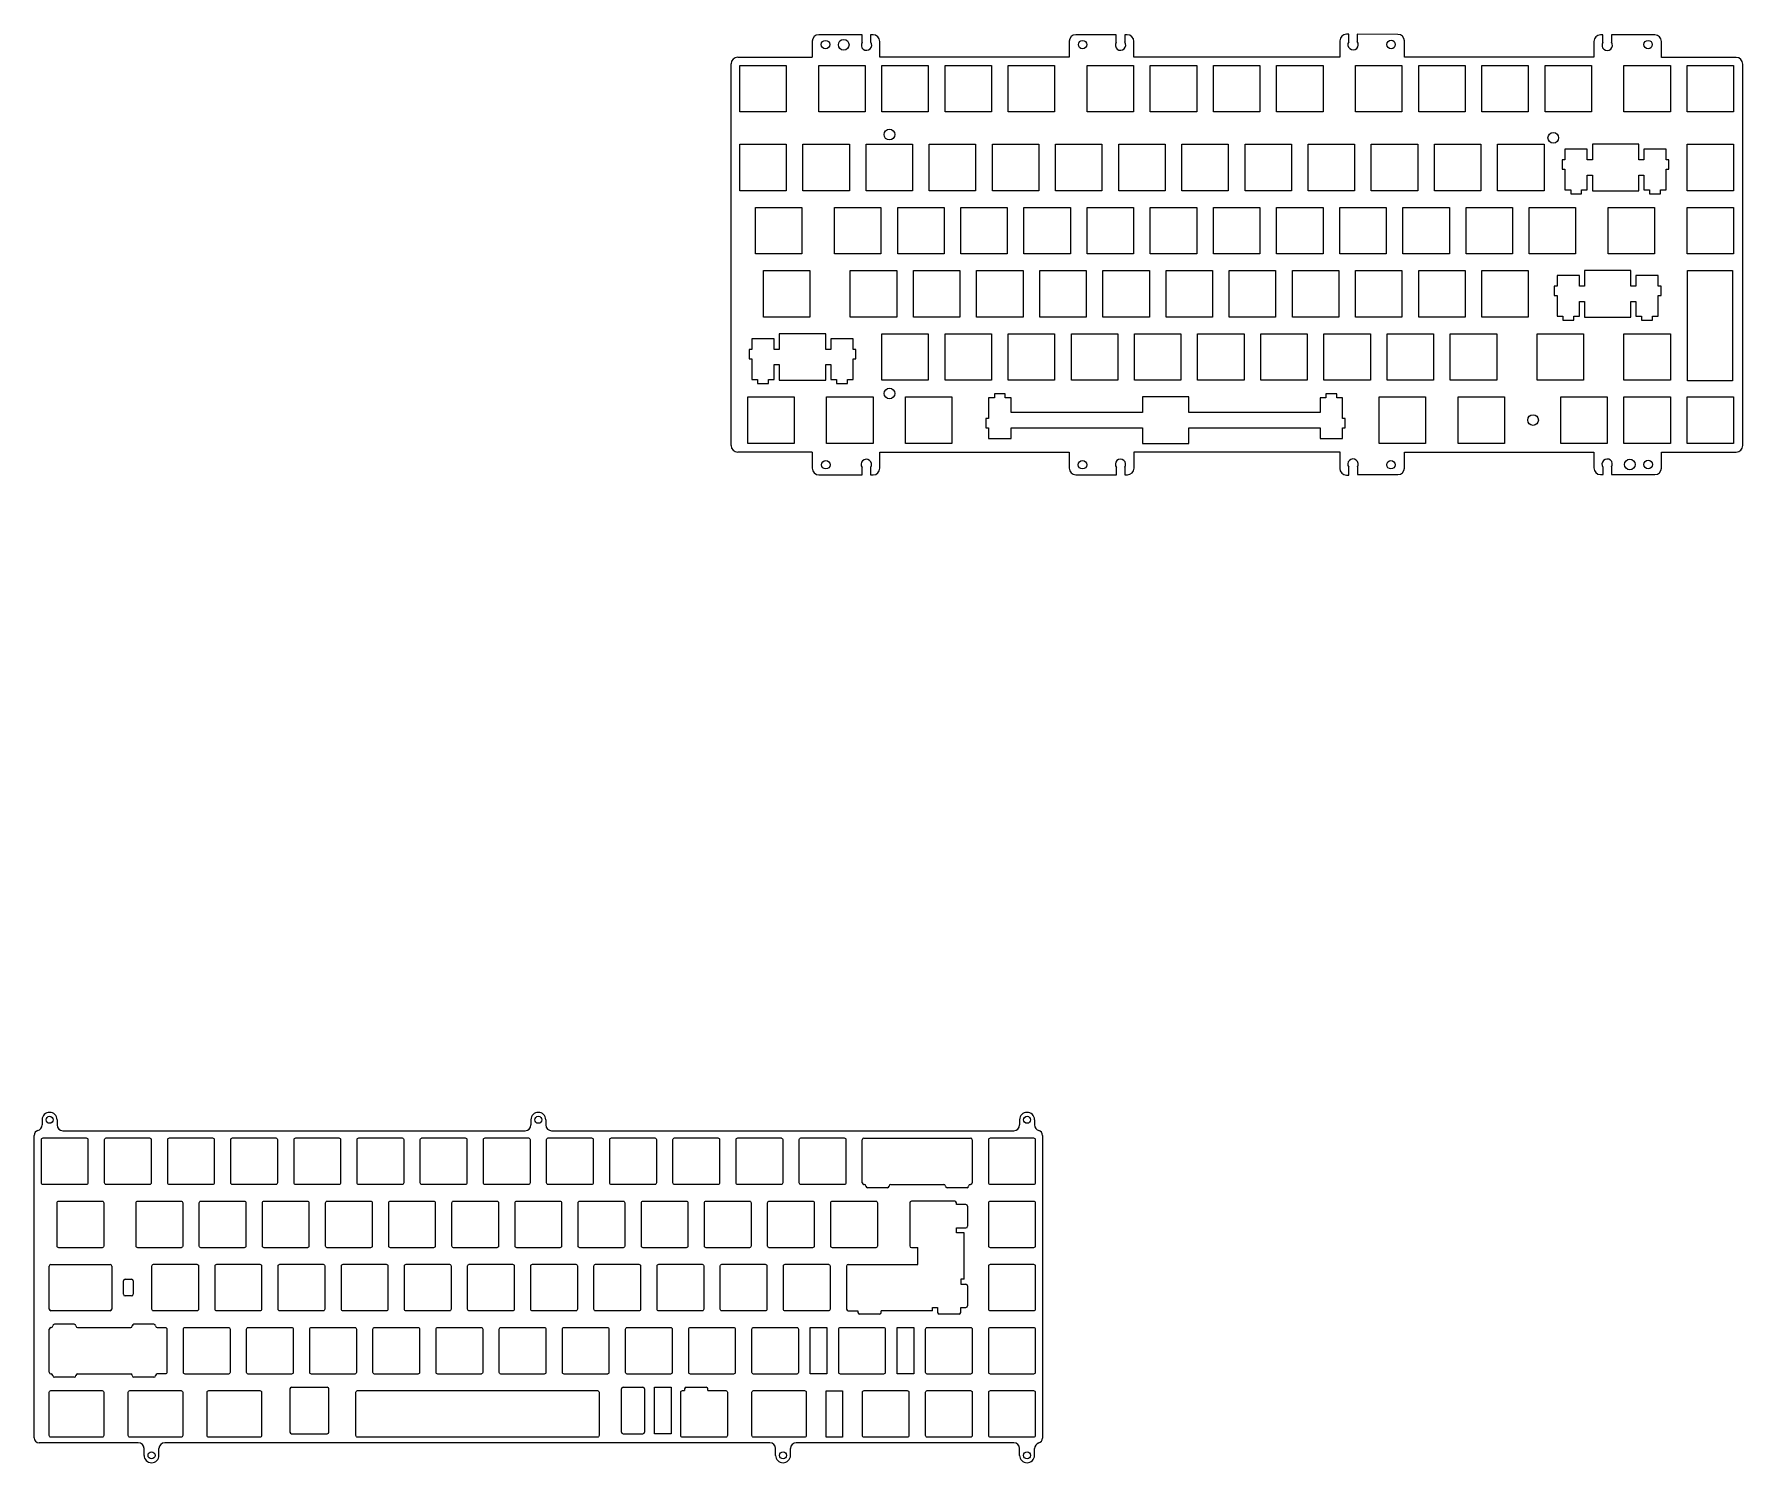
# Model space of a CAD drawing. Header units: millimetres. Extents: x 6 to 521, y 1 to 432.
import ezdxf

# ---------------------------------------------------------------- set-up
doc = ezdxf.new("R2010")
doc.units = ezdxf.units.MM

msp = doc.modelspace()

# ---------------------------------------------------------------- linework, layer by layer
for p, q in [((240.38, 429.9), (240.38, 425.09)), ((255.41, 431.9), (242.38, 431.9)), ((255.41, 429.58), (255.41, 431.9)), ((257.99, 431.88), (257.99, 429.69)), ((258.72, 431.88), (257.99, 431.88)), ((260.72, 425.11), (260.72, 429.88)), ((317.9, 429.9), (317.9, 425.11)), ((332.04, 431.9), (319.9, 431.9)), ((332.04, 429.58), (332.04, 431.9)), ((334.62, 431.88), (334.62, 429.69)), ((335.38, 431.88), (334.62, 431.88)), ((337.38, 425.09), (337.38, 429.88)), ((399.53, 430.05), (399.53, 425.09)), ((402.19, 432.05), (401.53, 432.05)), ((402.19, 429.74), (402.19, 432.05)), ((404.77, 432.03), (404.77, 429.84)), ((416.98, 432), (404.77, 432.03)), ((418.98, 425.08), (418.98, 430)), ((476.15, 429.86), (476.15, 425.08)), ((478.82, 431.86), (478.15, 431.86)), ((478.82, 429.54), (478.82, 431.86)), ((494.51, 431.84), (481.41, 431.84)), ((481.41, 431.84), (481.41, 429.65)), ((496.51, 425.04), (496.51, 429.84)), ((215.88, 308.01), (215.88, 423.09)), ((217.88, 425.09), (240.37, 425.09)), ((317.9, 425.11), (260.72, 425.11)), ((399.53, 425.09), (337.38, 425.09)), ((476.15, 425.08), (418.98, 425.08)), ((519.07, 425.04), (496.51, 425.04)), ((521.07, 308), (521.07, 423.04)), ((240.39, 306.01), (217.88, 306.01)), ((240.39, 306.01), (240.39, 301.14)), ((260.74, 301.13), (260.74, 306.01)), ((260.74, 306.01), (317.87, 306.01)), ((317.87, 306.01), (317.87, 301.18)), ((337.43, 301.16), (337.43, 306.04)), ((337.43, 306.04), (399.49, 306.04)), ((399.49, 306.04), (399.49, 301.09)), ((419, 301.21), (419, 305.98)), ((419, 305.98), (476.15, 305.98)), ((476.15, 305.98), (476.15, 301.23)), ((496.51, 301.21), (496.51, 306)), ((496.51, 306), (519.07, 306)), ((242.39, 299.14), (255.41, 299.14)), ((255.41, 299.14), (255.41, 301.34)), ((257.99, 301.44), (257.99, 299.13)), ((257.99, 299.13), (258.74, 299.13)), ((319.87, 299.18), (332.1, 299.18)), ((332.1, 299.18), (332.1, 301.37)), ((334.68, 301.48), (334.68, 299.16)), ((334.68, 299.16), (335.43, 299.16)), ((401.49, 299.09), (402.21, 299.09)), ((402.21, 299.09), (402.21, 301.42)), ((404.8, 301.53), (404.8, 299.21)), ((404.8, 299.21), (417, 299.21)), ((478.15, 299.23), (478.9, 299.23)), ((478.9, 299.23), (478.9, 301.42)), ((481.48, 301.52), (481.48, 299.21)), ((481.48, 299.21), (494.51, 299.21)), ((8.07, 104.63), (8.07, 103.08)), ((12.57, 104.63), (12.57, 103.08)), ((155.5, 104.63), (155.5, 103.08)), ((160, 104.63), (160, 103.08)), ((302.92, 104.63), (302.92, 103.08)), ((307.42, 104.63), (307.42, 103.08)), ((5.67, 8.73), (5.67, 99.94)), ((14.32, 101.33), (153.75, 101.33)), ((161.75, 101.33), (301.17, 101.33)), ((255.47, 85.63), (255.47, 98.63)), ((255.97, 99.13), (288.12, 99.13)), ((288.62, 98.63), (288.62, 85.63)), ((309.82, 99.94), (309.82, 64.58)), ((255.97, 85.13), (256.05, 85.13)), ((256.55, 84.63), (256.55, 84.63)), ((263.05, 84.13), (257.05, 84.13)), ((263.55, 84.63), (263.55, 84.63)), ((264.05, 85.13), (280.05, 85.13)), ((280.55, 84.63), (280.55, 84.63)), ((287.05, 84.13), (281.05, 84.13)), ((287.55, 84.63), (287.55, 84.63)), ((288.05, 85.13), (288.12, 85.13)), ((269.76, 79.58), (269.76, 66.58)), ((283.36, 80.08), (270.26, 80.08)), ((309.82, 64.58), (309.82, 24.43)), ((10.2, 47.53), (10.2, 60.53)), ((10.7, 61.03), (28.57, 61.03)), ((29.07, 60.53), (29.07, 47.53)), ((250.71, 60.53), (250.71, 47.53)), ((32.57, 52.03), (32.57, 56.03)), ((33.07, 56.53), (35.07, 56.53)), ((35.57, 56.03), (35.57, 52.03)), ((28.57, 47.03), (10.7, 47.03)), ((35.07, 51.53), (33.07, 51.53)), ((10.2, 28.48), (10.2, 41.48)), ((18.78, 41.98), (34.78, 41.98)), ((42.78, 41.98), (45.23, 41.98)), ((10.7, 27.98), (10.78, 27.98)), ((11.28, 27.48), (11.28, 27.48)), ((17.78, 26.98), (11.78, 26.98)), ((18.28, 27.48), (18.28, 27.48)), ((18.78, 27.98), (34.78, 27.98)), ((35.28, 27.48), (35.28, 27.48)), ((41.78, 26.98), (35.78, 26.98)), ((42.28, 27.48), (42.28, 27.48)), ((82.81, 23.45), (82.81, 10.45)), ((83.31, 23.95), (94.07, 23.96)), ((94.57, 10.46), (94.57, 23.46)), ((182.81, 10.45), (182.81, 23.45)), ((183.31, 23.95), (189.31, 23.95)), ((189.81, 23.45), (189.81, 10.45)), ((201.87, 23.45), (201.87, 22.95)), ((202.37, 23.95), (208.37, 23.95)), ((208.87, 22.95), (208.87, 23.45)), ((309.82, 24.43), (309.82, 8.61)), ((37.07, 7.23), (7.17, 7.23)), ((38.82, 3.43), (38.82, 5.48)), ((43.32, 3.43), (43.32, 5.48)), ((227.56, 7.23), (45.07, 7.23)), ((83.31, 9.95), (94.07, 9.96)), ((183.31, 9.95), (189.31, 9.95)), ((229.31, 3.43), (229.31, 5.48)), ((233.81, 3.43), (233.81, 5.48)), ((301.17, 7.23), (235.56, 7.23)), ((302.92, 3.43), (302.92, 5.48)), ((307.42, 3.43), (307.42, 5.48))]:
    msp.add_line(p, q)
at = {"color": 0}
for p, q in [((218.51, 422.64), (232.51, 422.64)), ((218.51, 408.64), (218.51, 422.64)), ((232.51, 422.64), (232.51, 408.64)), ((242.32, 422.64), (256.32, 422.64)), ((242.32, 408.64), (242.32, 422.64)), ((256.32, 422.64), (256.32, 408.64)), ((261.37, 422.64), (275.37, 422.64)), ((261.37, 408.64), (261.37, 422.64)), ((275.37, 422.64), (275.37, 408.64)), ((280.42, 422.64), (294.42, 422.64)), ((280.42, 408.64), (280.42, 422.64)), ((294.42, 422.64), (294.42, 408.64)), ((299.47, 422.64), (313.47, 422.64)), ((299.47, 408.64), (299.47, 422.64)), ((313.47, 422.64), (313.47, 408.64)), ((323.29, 422.64), (337.29, 422.64)), ((323.29, 408.64), (323.29, 422.64)), ((337.29, 422.64), (337.29, 408.64)), ((342.34, 422.64), (356.34, 422.64)), ((342.34, 408.64), (342.34, 422.64)), ((356.34, 422.64), (356.34, 408.64)), ((361.39, 422.64), (375.39, 422.64)), ((361.39, 408.64), (361.39, 422.64)), ((375.39, 422.64), (375.39, 408.64)), ((380.44, 422.64), (394.44, 422.64)), ((380.44, 408.64), (380.44, 422.64)), ((394.44, 422.64), (394.44, 408.64)), ((404.25, 422.64), (418.25, 422.64)), ((404.25, 408.64), (404.25, 422.64)), ((418.25, 422.64), (418.25, 408.64)), ((423.3, 422.64), (437.3, 422.64)), ((423.3, 408.64), (423.3, 422.64)), ((437.3, 422.64), (437.3, 408.64)), ((442.35, 422.64), (456.35, 422.64)), ((442.35, 408.64), (442.35, 422.64)), ((456.35, 422.64), (456.35, 408.64)), ((461.4, 422.64), (475.4, 422.64)), ((461.4, 408.64), (461.4, 422.64)), ((475.4, 422.64), (475.4, 408.64)), ((485.21, 422.64), (499.21, 422.64)), ((485.21, 408.64), (485.21, 422.64)), ((499.21, 422.64), (499.21, 408.64)), ((504.26, 422.64), (518.26, 422.64)), ((504.26, 408.64), (504.26, 422.64)), ((518.26, 422.64), (518.26, 408.64)), ((232.51, 408.64), (218.51, 408.64)), ((256.32, 408.64), (242.32, 408.64)), ((275.37, 408.64), (261.37, 408.64)), ((294.42, 408.64), (280.42, 408.64)), ((313.47, 408.64), (299.47, 408.64)), ((337.29, 408.64), (323.29, 408.64)), ((356.34, 408.64), (342.34, 408.64)), ((375.39, 408.64), (361.39, 408.64)), ((394.44, 408.64), (380.44, 408.64)), ((418.25, 408.64), (404.25, 408.64)), ((437.3, 408.64), (423.3, 408.64)), ((456.35, 408.64), (442.35, 408.64)), ((475.4, 408.64), (461.4, 408.64)), ((499.21, 408.64), (485.21, 408.64)), ((518.26, 408.64), (504.26, 408.64)), ((237.56, 398.83), (251.56, 398.83)), ((237.56, 384.83), (237.56, 398.83)), ((251.56, 398.83), (251.56, 384.83)), ((256.61, 398.83), (270.61, 398.83)), ((256.61, 384.83), (256.61, 398.83)), ((270.61, 398.83), (270.61, 384.83)), ((275.66, 398.83), (289.66, 398.83)), ((275.66, 384.83), (275.66, 398.83)), ((289.66, 398.83), (289.66, 384.83)), ((294.71, 398.83), (308.71, 398.83)), ((294.71, 384.83), (294.71, 398.83)), ((308.71, 398.83), (308.71, 384.83)), ((313.76, 398.83), (327.76, 398.83)), ((313.76, 384.83), (313.76, 398.83)), ((327.76, 398.83), (327.76, 384.83)), ((332.81, 398.83), (346.81, 398.83)), ((332.81, 384.83), (332.81, 398.83)), ((346.81, 398.83), (346.81, 384.83)), ((351.86, 398.83), (365.86, 398.83)), ((351.86, 384.83), (351.86, 398.83)), ((365.86, 398.83), (365.86, 384.83)), ((370.91, 398.83), (384.91, 398.83)), ((370.91, 384.83), (370.91, 398.83)), ((384.91, 398.83), (384.91, 384.83)), ((389.96, 398.83), (403.96, 398.83)), ((389.96, 384.83), (389.96, 398.83)), ((403.96, 398.83), (403.96, 384.83)), ((409.01, 398.83), (423.01, 398.83)), ((409.01, 384.83), (409.01, 398.83)), ((423.01, 398.83), (423.01, 384.83)), ((428.06, 398.83), (442.06, 398.83)), ((428.06, 384.83), (428.06, 398.83)), ((442.06, 398.83), (442.06, 384.83)), ((447.11, 398.83), (461.11, 398.83)), ((447.11, 384.83), (447.11, 398.83)), ((461.11, 398.83), (461.11, 384.83)), ((474.16, 397.36), (467.41, 397.36)), ((467.41, 397.36), (467.41, 394.13)), ((474.16, 394.13), (474.16, 397.36)), ((475.69, 398.83), (475.69, 394.13)), ((489.69, 398.83), (475.69, 398.83)), ((489.69, 394.13), (489.69, 398.83)), ((497.96, 397.36), (491.21, 397.36)), ((491.21, 397.36), (491.21, 394.13)), ((497.96, 394.13), (497.96, 397.36)), ((504.26, 398.83), (518.26, 398.83)), ((504.26, 384.83), (504.26, 398.83)), ((518.26, 398.83), (518.26, 384.83)), ((467.41, 394.13), (466.59, 394.13)), ((466.59, 394.13), (466.59, 391.33)), ((475.69, 394.13), (474.16, 394.13)), ((491.21, 394.13), (489.69, 394.13)), ((498.79, 394.13), (497.96, 394.13)), ((498.79, 391.33), (498.79, 394.13)), ((466.59, 391.33), (467.41, 391.33)), ((467.41, 391.33), (467.41, 385.06)), ((474.16, 385.06), (474.16, 389.53)), ((474.16, 389.53), (475.69, 389.53)), ((475.69, 389.53), (475.69, 384.83)), ((489.69, 384.83), (489.69, 389.53)), ((489.69, 389.53), (491.21, 389.53)), ((491.21, 389.53), (491.21, 385.06)), ((497.96, 385.06), (497.96, 391.33)), ((497.96, 391.33), (498.79, 391.33)), ((251.56, 384.83), (237.56, 384.83)), ((270.61, 384.83), (256.61, 384.83)), ((289.66, 384.83), (275.66, 384.83)), ((308.71, 384.83), (294.71, 384.83)), ((327.76, 384.83), (313.76, 384.83)), ((346.81, 384.83), (332.81, 384.83)), ((365.86, 384.83), (351.86, 384.83)), ((384.91, 384.83), (370.91, 384.83)), ((403.96, 384.83), (389.96, 384.83)), ((423.01, 384.83), (409.01, 384.83)), ((442.06, 384.83), (428.06, 384.83)), ((461.11, 384.83), (447.11, 384.83)), ((467.41, 385.06), (469.14, 385.06)), ((469.14, 385.06), (469.14, 383.86)), ((469.14, 383.86), (472.44, 383.86)), ((472.44, 383.86), (472.44, 385.06)), ((472.44, 385.06), (474.16, 385.06)), ((475.69, 384.83), (489.69, 384.83)), ((491.21, 385.06), (492.94, 385.06)), ((492.94, 385.06), (492.94, 383.86)), ((492.94, 383.86), (496.24, 383.86)), ((496.24, 383.86), (496.24, 385.06)), ((496.24, 385.06), (497.96, 385.06)), ((518.26, 384.83), (504.26, 384.83)), ((223.27, 379.78), (237.27, 379.78)), ((223.27, 365.78), (223.27, 379.78)), ((237.27, 379.78), (237.27, 365.78)), ((247.09, 379.78), (261.09, 379.78)), ((247.09, 365.78), (247.09, 379.78)), ((261.09, 379.78), (261.09, 365.78)), ((266.14, 379.78), (280.14, 379.78)), ((266.14, 365.78), (266.14, 379.78)), ((280.14, 379.78), (280.14, 365.78)), ((285.19, 379.78), (299.19, 379.78)), ((285.19, 365.78), (285.19, 379.78)), ((299.19, 379.78), (299.19, 365.78)), ((304.24, 379.78), (318.24, 379.78)), ((304.24, 365.78), (304.24, 379.78)), ((318.24, 379.78), (318.24, 365.78)), ((323.29, 379.78), (337.29, 379.78)), ((323.29, 365.78), (323.29, 379.78)), ((337.29, 379.78), (337.29, 365.78)), ((342.34, 379.78), (356.34, 379.78)), ((342.34, 365.78), (342.34, 379.78)), ((356.34, 379.78), (356.34, 365.78)), ((361.39, 379.78), (375.39, 379.78)), ((361.39, 365.78), (361.39, 379.78)), ((375.39, 379.78), (375.39, 365.78)), ((380.44, 379.78), (394.44, 379.78)), ((380.44, 365.78), (380.44, 379.78)), ((394.44, 379.78), (394.44, 365.78)), ((399.49, 379.78), (413.49, 379.78)), ((399.49, 365.78), (399.49, 379.78)), ((413.49, 379.78), (413.49, 365.78)), ((418.54, 379.78), (432.54, 379.78)), ((418.54, 365.78), (418.54, 379.78)), ((432.54, 379.78), (432.54, 365.78)), ((437.59, 379.78), (451.59, 379.78)), ((437.59, 365.78), (437.59, 379.78)), ((451.59, 379.78), (451.59, 365.78)), ((456.64, 379.78), (470.64, 379.78)), ((456.64, 365.78), (456.64, 379.78)), ((470.64, 379.78), (470.64, 365.78)), ((480.45, 379.78), (494.45, 379.78)), ((480.45, 365.78), (480.45, 379.78)), ((494.45, 379.78), (494.45, 365.78)), ((504.26, 379.78), (518.26, 379.78)), ((504.26, 365.78), (504.26, 379.78)), ((518.26, 379.78), (518.26, 365.78)), ((237.27, 365.78), (223.27, 365.78)), ((261.09, 365.78), (247.09, 365.78)), ((280.14, 365.78), (266.14, 365.78)), ((299.19, 365.78), (285.19, 365.78)), ((318.24, 365.78), (304.24, 365.78)), ((337.29, 365.78), (323.29, 365.78)), ((356.34, 365.78), (342.34, 365.78)), ((375.39, 365.78), (361.39, 365.78)), ((394.44, 365.78), (380.44, 365.78)), ((413.49, 365.78), (399.49, 365.78)), ((432.54, 365.78), (418.54, 365.78)), ((451.59, 365.78), (437.59, 365.78)), ((470.64, 365.78), (456.64, 365.78)), ((494.45, 365.78), (480.45, 365.78)), ((518.26, 365.78), (504.26, 365.78)), ((225.65, 360.73), (239.65, 360.73)), ((225.65, 346.73), (225.65, 360.73)), ((239.65, 360.73), (239.65, 346.73)), ((251.85, 360.73), (265.85, 360.73)), ((251.85, 346.73), (251.85, 360.73)), ((265.85, 360.73), (265.85, 346.73)), ((270.9, 360.73), (284.9, 360.73)), ((270.9, 346.73), (270.9, 360.73)), ((284.9, 360.73), (284.9, 346.73)), ((289.95, 360.73), (303.95, 360.73)), ((289.95, 346.73), (289.95, 360.73)), ((303.95, 360.73), (303.95, 346.73)), ((309, 360.73), (323, 360.73)), ((309, 346.73), (309, 360.73)), ((323, 360.73), (323, 346.73)), ((328.05, 360.73), (342.05, 360.73)), ((328.05, 346.73), (328.05, 360.73)), ((342.05, 360.73), (342.05, 346.73)), ((347.1, 360.73), (361.1, 360.73)), ((347.1, 346.73), (347.1, 360.73)), ((361.1, 360.73), (361.1, 346.73)), ((366.15, 360.73), (380.15, 360.73)), ((366.15, 346.73), (366.15, 360.73)), ((380.15, 360.73), (380.15, 346.73)), ((385.2, 360.73), (399.2, 360.73)), ((385.2, 346.73), (385.2, 360.73)), ((399.2, 360.73), (399.2, 346.73)), ((404.25, 360.73), (418.25, 360.73)), ((404.25, 346.73), (404.25, 360.73)), ((418.25, 360.73), (418.25, 346.73)), ((423.3, 360.73), (437.3, 360.73)), ((423.3, 346.73), (423.3, 360.73)), ((437.3, 360.73), (437.3, 346.73)), ((442.35, 360.73), (456.35, 360.73)), ((442.35, 346.73), (442.35, 360.73)), ((456.35, 360.73), (456.35, 346.73)), ((465.03, 356.03), (464.21, 356.03)), ((464.21, 356.03), (464.21, 353.23)), ((471.78, 359.26), (465.03, 359.26)), ((465.03, 359.26), (465.03, 356.03)), ((471.78, 356.03), (471.78, 359.26)), ((473.3, 356.03), (471.78, 356.03)), ((473.3, 360.73), (473.3, 356.03)), ((487.31, 360.73), (473.3, 360.73)), ((487.31, 356.03), (487.31, 360.73)), ((488.83, 356.03), (487.31, 356.03)), ((495.58, 359.26), (488.83, 359.26)), ((488.83, 359.26), (488.83, 356.03)), ((495.58, 356.03), (495.58, 359.26)), ((496.4, 356.03), (495.58, 356.03)), ((496.4, 353.23), (496.4, 356.03)), ((464.21, 353.23), (465.03, 353.23)), ((465.03, 353.23), (465.03, 346.96)), ((471.78, 346.96), (471.78, 351.43)), ((471.78, 351.43), (473.3, 351.43)), ((473.3, 351.43), (473.3, 346.73)), ((487.31, 346.73), (487.31, 351.43)), ((487.31, 351.43), (488.83, 351.43)), ((488.83, 351.43), (488.83, 346.96)), ((495.58, 346.96), (495.58, 353.23)), ((495.58, 353.23), (496.4, 353.23)), ((239.65, 346.73), (225.65, 346.73)), ((265.85, 346.73), (251.85, 346.73)), ((284.9, 346.73), (270.9, 346.73)), ((303.95, 346.73), (289.95, 346.73)), ((323, 346.73), (309, 346.73)), ((342.05, 346.73), (328.05, 346.73)), ((361.1, 346.73), (347.1, 346.73)), ((380.15, 346.73), (366.15, 346.73)), ((399.2, 346.73), (385.2, 346.73)), ((418.25, 346.73), (404.25, 346.73)), ((437.3, 346.73), (423.3, 346.73)), ((456.35, 346.73), (442.35, 346.73)), ((465.03, 346.96), (466.75, 346.96)), ((466.75, 346.96), (466.75, 345.76)), ((466.75, 345.76), (470.05, 345.76)), ((470.05, 345.76), (470.05, 346.96)), ((470.05, 346.96), (471.78, 346.96)), ((473.3, 346.73), (487.31, 346.73)), ((488.83, 346.96), (490.55, 346.96)), ((490.55, 346.96), (490.55, 345.76)), ((490.55, 345.76), (493.86, 345.76)), ((493.86, 345.76), (493.86, 346.96)), ((493.86, 346.96), (495.58, 346.96)), ((228.89, 340.21), (222.14, 340.21)), ((222.14, 340.21), (222.14, 336.98)), ((228.89, 336.98), (228.89, 340.21)), ((230.42, 341.68), (230.42, 336.98)), ((244.42, 341.68), (230.42, 341.68)), ((244.42, 336.98), (244.42, 341.68)), ((252.69, 340.21), (245.94, 340.21)), ((245.94, 340.21), (245.94, 336.98)), ((252.69, 336.98), (252.69, 340.21)), ((261.37, 341.68), (275.37, 341.68)), ((261.37, 327.68), (261.37, 341.68)), ((275.37, 341.68), (275.37, 327.68)), ((280.42, 341.68), (294.42, 341.68)), ((280.42, 327.68), (280.42, 341.68)), ((294.42, 341.68), (294.42, 327.68)), ((299.47, 341.68), (313.47, 341.68)), ((299.47, 327.68), (299.47, 341.68)), ((313.47, 341.68), (313.47, 327.68)), ((318.52, 341.68), (332.52, 341.68)), ((318.52, 327.68), (318.52, 341.68)), ((332.52, 341.68), (332.52, 327.68)), ((337.57, 341.68), (351.57, 341.68)), ((337.57, 327.68), (337.57, 341.68)), ((351.57, 341.68), (351.57, 327.68)), ((356.62, 341.68), (370.62, 341.68)), ((356.62, 327.68), (356.62, 341.68)), ((370.62, 341.68), (370.62, 327.68)), ((375.67, 341.68), (389.67, 341.68)), ((375.67, 327.68), (375.67, 341.68)), ((389.67, 341.68), (389.67, 327.68)), ((394.72, 341.68), (408.72, 341.68)), ((394.72, 327.68), (394.72, 341.68)), ((408.72, 341.68), (408.72, 327.68)), ((413.77, 341.68), (427.77, 341.68)), ((413.77, 327.68), (413.77, 341.68)), ((427.77, 341.68), (427.77, 327.68)), ((432.82, 341.68), (446.82, 341.68)), ((432.82, 327.68), (432.82, 341.68)), ((446.82, 341.68), (446.82, 327.68)), ((459.02, 341.68), (473.02, 341.68)), ((459.02, 327.68), (459.02, 341.68)), ((473.02, 341.68), (473.02, 327.68)), ((485.21, 341.68), (499.21, 341.68)), ((485.21, 327.68), (485.21, 341.68)), ((499.21, 341.68), (499.21, 327.68)), ((222.14, 336.98), (221.32, 336.98)), ((221.32, 336.98), (221.32, 334.18)), ((230.42, 336.98), (228.89, 336.98)), ((245.94, 336.98), (244.42, 336.98)), ((253.52, 336.98), (252.69, 336.98)), ((253.52, 334.18), (253.52, 336.98)), ((221.32, 334.18), (222.14, 334.18)), ((222.14, 334.18), (222.14, 327.91)), ((228.89, 327.91), (228.89, 332.38)), ((228.89, 332.38), (230.42, 332.38)), ((230.42, 332.38), (230.42, 327.68)), ((244.42, 327.68), (244.42, 332.38)), ((244.42, 332.38), (245.94, 332.38)), ((245.94, 332.38), (245.94, 327.91)), ((252.69, 327.91), (252.69, 334.18)), ((252.69, 334.18), (253.52, 334.18)), ((222.14, 327.91), (223.87, 327.91)), ((223.87, 327.91), (223.87, 326.71)), ((223.87, 326.71), (227.17, 326.71)), ((227.17, 326.71), (227.17, 327.91)), ((227.17, 327.91), (228.89, 327.91)), ((230.42, 327.68), (244.42, 327.68)), ((245.94, 327.91), (247.67, 327.91)), ((247.67, 327.91), (247.67, 326.71)), ((247.67, 326.71), (250.97, 326.71)), ((250.97, 326.71), (250.97, 327.91)), ((250.97, 327.91), (252.69, 327.91)), ((275.37, 327.68), (261.37, 327.68)), ((294.42, 327.68), (280.42, 327.68)), ((313.47, 327.68), (299.47, 327.68)), ((332.52, 327.68), (318.52, 327.68)), ((351.57, 327.68), (337.57, 327.68)), ((370.62, 327.68), (356.62, 327.68)), ((389.67, 327.68), (375.67, 327.68)), ((408.72, 327.68), (394.72, 327.68)), ((427.77, 327.68), (413.77, 327.68)), ((446.82, 327.68), (432.82, 327.68)), ((473.02, 327.68), (459.02, 327.68)), ((499.21, 327.68), (485.21, 327.68)), ((220.89, 322.63), (234.89, 322.63)), ((220.89, 308.63), (220.89, 322.63)), ((234.89, 322.63), (234.89, 308.63)), ((244.7, 322.63), (258.7, 322.63)), ((244.7, 308.63), (244.7, 322.63)), ((258.7, 322.63), (258.7, 308.63)), ((268.52, 322.63), (282.52, 322.63)), ((268.52, 308.63), (268.52, 322.63)), ((282.52, 322.63), (282.52, 308.63)), ((295.3, 322.4), (293.58, 322.4)), ((293.58, 322.4), (293.58, 316.13)), ((298.61, 323.6), (295.3, 323.6)), ((295.3, 323.6), (295.3, 322.4)), ((298.61, 322.4), (298.61, 323.6)), ((300.33, 322.4), (298.61, 322.4)), ((300.33, 317.93), (300.33, 322.4)), ((353.96, 322.63), (339.95, 322.63)), ((339.95, 322.63), (339.95, 317.93)), ((353.96, 317.93), (353.96, 322.63)), ((395.3, 322.4), (393.58, 322.4)), ((393.58, 322.4), (393.58, 317.93)), ((398.61, 323.6), (395.3, 323.6)), ((395.3, 323.6), (395.3, 322.4)), ((398.61, 322.4), (398.61, 323.6)), ((400.33, 322.4), (398.61, 322.4)), ((400.33, 316.13), (400.33, 322.4)), ((411.39, 322.63), (425.39, 322.63)), ((411.39, 308.63), (411.39, 322.63)), ((425.39, 322.63), (425.39, 308.63)), ((435.2, 322.63), (449.21, 322.63)), ((435.2, 308.63), (435.2, 322.63)), ((449.21, 322.63), (449.21, 308.63)), ((466.16, 322.63), (480.16, 322.63)), ((466.16, 308.63), (466.16, 322.63)), ((480.16, 322.63), (480.16, 308.63)), ((485.21, 322.63), (499.21, 322.63)), ((485.21, 308.63), (485.21, 322.63)), ((499.21, 322.63), (499.21, 308.63)), ((504.26, 322.63), (518.26, 322.63)), ((504.26, 308.63), (504.26, 322.63)), ((518.26, 322.63), (518.26, 308.63)), ((293.58, 316.13), (292.76, 316.13)), ((292.76, 316.13), (292.76, 313.33)), ((339.95, 317.93), (300.33, 317.93)), ((393.58, 317.93), (353.96, 317.93)), ((401.15, 316.13), (400.33, 316.13)), ((401.15, 313.33), (401.15, 316.13)), ((292.76, 313.33), (293.58, 313.33)), ((293.58, 313.33), (293.58, 310.1)), ((293.58, 310.1), (300.33, 310.1)), ((300.33, 310.1), (300.33, 313.33)), ((300.33, 313.33), (339.95, 313.33)), ((339.95, 313.33), (339.95, 308.63)), ((353.96, 308.63), (353.96, 313.33)), ((353.96, 313.33), (393.58, 313.33)), ((393.58, 313.33), (393.58, 310.1)), ((393.58, 310.1), (400.33, 310.1)), ((400.33, 310.1), (400.33, 313.33)), ((400.33, 313.33), (401.15, 313.33)), ((234.89, 308.63), (220.89, 308.63)), ((258.7, 308.63), (244.7, 308.63)), ((282.52, 308.63), (268.52, 308.63)), ((339.95, 308.63), (353.96, 308.63)), ((425.39, 308.63), (411.39, 308.63)), ((449.21, 308.63), (435.2, 308.63)), ((480.16, 308.63), (466.16, 308.63)), ((499.21, 308.63), (485.21, 308.63)), ((518.26, 308.63), (504.26, 308.63))]:
    msp.add_line(p, q, dxfattribs=at)
at = {"linetype": 'Continuous'}
for p, q in [((283.86, 79.05), (283.86, 79.58)), ((286.71, 79.05), (283.86, 79.05)), ((287.21, 78.55), (287.21, 72.55)), ((283.86, 70.55), (283.86, 72.05)), ((283.86, 72.05), (286.71, 72.05)), ((286.21, 70.55), (283.86, 70.55)), ((286.21, 56.55), (286.21, 70.55)), ((270.26, 66.08), (272.21, 66.08)), ((272.21, 61.03), (272.21, 66.08)), ((251.21, 61.03), (272.21, 61.03)), ((286.21, 56.55), (285.17, 56.55)), ((285.17, 56.55), (285.17, 55.05)), ((285.17, 55.05), (286.71, 55.05)), ((286.21, 56.55), (286.21, 56.55)), ((287.21, 54.55), (287.21, 48.55)), ((251.21, 47.03), (254.17, 47.03)), ((254.17, 47.03), (254.17, 46.53)), ((261.17, 46.53), (261.17, 47.03)), ((276.67, 47.03), (261.17, 47.03)), ((276.67, 47.03), (276.67, 48.05)), ((276.67, 48.05), (278.17, 48.05)), ((278.17, 48.05), (278.17, 46.53)), ((285.17, 48.05), (286.71, 48.05)), ((285.17, 46.53), (285.17, 48.05)), ((260.67, 46.03), (254.67, 46.03)), ((284.67, 46.03), (278.67, 46.03))]:
    msp.add_line(p, q, dxfattribs=at)
at = {"color": 1}
for p, q in [((10.7, 41.98), (10.78, 41.98)), ((17.78, 42.98), (11.78, 42.98)), ((41.78, 42.98), (35.78, 42.98))]:
    msp.add_line(p, q, dxfattribs=at)
for points in [[(218.51, 398.83), (232.51, 398.83), (232.51, 384.83), (218.51, 384.83)], [(504.39, 360.73), (517.93, 360.73), (517.93, 327.47), (504.39, 327.47)], [(239.78, 41.98), (244.78, 41.98), (244.78, 27.98), (239.78, 27.98)], [(265.98, 41.98), (270.98, 41.98), (270.98, 27.98), (265.98, 27.98)], [(192.77, 23.95), (197.77, 23.95), (197.77, 9.95), (192.77, 9.95)], [(244.54, 22.93), (249.54, 22.93), (249.54, 8.93), (244.54, 8.93)]]:
    msp.add_lwpolyline(points, close=True)
for points in [[(8.35, 99.15), (21.4, 99.15, -0.414214), (21.9, 98.65), (21.9, 85.6, -0.414214), (21.4, 85.1), (8.35, 85.1, -0.414214), (7.85, 85.6), (7.85, 98.65, -0.414214)], [(27.4, 99.15), (40.45, 99.15, -0.414214), (40.95, 98.65), (40.95, 85.6, -0.414214), (40.45, 85.1), (27.4, 85.1, -0.414214), (26.9, 85.6), (26.9, 98.65, -0.414214)], [(46.45, 99.15), (59.5, 99.15, -0.414214), (60, 98.65), (60, 85.6, -0.414214), (59.5, 85.1), (46.45, 85.1, -0.414214), (45.95, 85.6), (45.95, 98.65, -0.414214)], [(65.5, 99.15), (78.55, 99.15, -0.414214), (79.05, 98.65), (79.05, 85.6, -0.414214), (78.55, 85.1), (65.5, 85.1, -0.414214), (65, 85.6), (65, 98.65, -0.414214)], [(84.55, 99.15), (97.6, 99.15, -0.414214), (98.1, 98.65), (98.1, 85.6, -0.414214), (97.6, 85.1), (84.55, 85.1, -0.414214), (84.05, 85.6), (84.05, 98.65, -0.414214)], [(103.6, 99.15), (116.65, 99.15, -0.414214), (117.15, 98.65), (117.15, 85.6, -0.414214), (116.65, 85.1), (103.6, 85.1, -0.414214), (103.1, 85.6), (103.1, 98.65, -0.414214)], [(122.65, 99.15), (135.7, 99.15, -0.414214), (136.2, 98.65), (136.2, 85.6, -0.414214), (135.7, 85.1), (122.65, 85.1, -0.414214), (122.15, 85.6), (122.15, 98.65, -0.414214)], [(141.7, 99.15), (154.75, 99.15, -0.414214), (155.25, 98.65), (155.25, 85.6, -0.414214), (154.75, 85.1), (141.7, 85.1, -0.414214), (141.2, 85.6), (141.2, 98.65, -0.414214)], [(160.75, 99.15), (173.8, 99.15, -0.414214), (174.3, 98.65), (174.3, 85.6, -0.414214), (173.8, 85.1), (160.75, 85.1, -0.414214), (160.25, 85.6), (160.25, 98.65, -0.414214)], [(179.8, 99.15), (192.85, 99.15, -0.414214), (193.35, 98.65), (193.35, 85.6, -0.414214), (192.85, 85.1), (179.8, 85.1, -0.414214), (179.3, 85.6), (179.3, 98.65, -0.414214)], [(198.85, 99.15), (211.9, 99.15, -0.414214), (212.4, 98.65), (212.4, 85.6, -0.414214), (211.9, 85.1), (198.85, 85.1, -0.414214), (198.35, 85.6), (198.35, 98.65, -0.414214)], [(217.9, 99.15), (230.95, 99.15, -0.414214), (231.45, 98.65), (231.45, 85.6, -0.414214), (230.95, 85.1), (217.9, 85.1, -0.414214), (217.4, 85.6), (217.4, 98.65, -0.414214)], [(236.95, 99.15), (250, 99.15, -0.414214), (250.5, 98.65), (250.5, 85.6, -0.414214), (250, 85.1), (236.95, 85.1, -0.414214), (236.45, 85.6), (236.45, 98.65, -0.414214)], [(294.1, 99.15), (307.15, 99.15, -0.414214), (307.65, 98.65), (307.65, 85.6, -0.414214), (307.15, 85.1), (294.1, 85.1, -0.414214), (293.6, 85.6), (293.6, 98.65, -0.414214)], [(13.11, 80.1), (26.16, 80.1, -0.414214), (26.66, 79.6), (26.66, 66.55, -0.414214), (26.16, 66.05), (13.11, 66.05, -0.414214), (12.61, 66.55), (12.61, 79.6, -0.414214)], [(36.92, 80.1), (49.97, 80.1, -0.414214), (50.47, 79.6), (50.47, 66.55, -0.414214), (49.97, 66.05), (36.92, 66.05, -0.414214), (36.42, 66.55), (36.42, 79.6, -0.414214)], [(55.97, 80.1), (69.02, 80.1, -0.414214), (69.52, 79.6), (69.52, 66.55, -0.414214), (69.02, 66.05), (55.97, 66.05, -0.414214), (55.47, 66.55), (55.47, 79.6, -0.414214)], [(75.02, 80.1), (88.07, 80.1, -0.414214), (88.57, 79.6), (88.57, 66.55, -0.414214), (88.07, 66.05), (75.02, 66.05, -0.414214), (74.52, 66.55), (74.52, 79.6, -0.414214)], [(94.07, 80.1), (107.12, 80.1, -0.414214), (107.62, 79.6), (107.62, 66.55, -0.414214), (107.12, 66.05), (94.07, 66.05, -0.414214), (93.57, 66.55), (93.57, 79.6, -0.414214)], [(113.12, 80.1), (126.17, 80.1, -0.414214), (126.67, 79.6), (126.67, 66.55, -0.414214), (126.17, 66.05), (113.12, 66.05, -0.414214), (112.62, 66.55), (112.62, 79.6, -0.414214)], [(132.17, 80.1), (145.22, 80.1, -0.414214), (145.72, 79.6), (145.72, 66.55, -0.414214), (145.22, 66.05), (132.17, 66.05, -0.414214), (131.67, 66.55), (131.67, 79.6, -0.414214)], [(151.22, 80.1), (164.27, 80.1, -0.414214), (164.77, 79.6), (164.77, 66.55, -0.414214), (164.27, 66.05), (151.22, 66.05, -0.414214), (150.72, 66.55), (150.72, 79.6, -0.414214)], [(170.27, 80.1), (183.32, 80.1, -0.414214), (183.82, 79.6), (183.82, 66.55, -0.414214), (183.32, 66.05), (170.27, 66.05, -0.414214), (169.77, 66.55), (169.77, 79.6, -0.414214)], [(189.32, 80.1), (202.37, 80.1, -0.414214), (202.87, 79.6), (202.87, 66.55, -0.414214), (202.37, 66.05), (189.32, 66.05, -0.414214), (188.82, 66.55), (188.82, 79.6, -0.414214)], [(208.37, 80.1), (221.42, 80.1, -0.414214), (221.92, 79.6), (221.92, 66.55, -0.414214), (221.42, 66.05), (208.37, 66.05, -0.414214), (207.87, 66.55), (207.87, 79.6, -0.414214)], [(227.42, 80.1), (240.47, 80.1, -0.414214), (240.97, 79.6), (240.97, 66.55, -0.414214), (240.47, 66.05), (227.42, 66.05, -0.414214), (226.92, 66.55), (226.92, 79.6, -0.414214)], [(246.47, 80.1), (259.52, 80.1, -0.414214), (260.02, 79.6), (260.02, 66.55, -0.414214), (259.52, 66.05), (246.47, 66.05, -0.414214), (245.97, 66.55), (245.97, 79.6, -0.414214)], [(294.1, 80.1), (307.15, 80.1, -0.414214), (307.65, 79.6), (307.65, 66.55, -0.414214), (307.15, 66.05), (294.1, 66.05, -0.414214), (293.6, 66.55), (293.6, 79.6, -0.414214)], [(41.68, 61.05), (54.73, 61.05, -0.414214), (55.23, 60.55), (55.23, 47.5, -0.414214), (54.73, 47), (41.68, 47, -0.414214), (41.18, 47.5), (41.18, 60.55, -0.414214)], [(60.73, 61.05), (73.78, 61.05, -0.414214), (74.28, 60.55), (74.28, 47.5, -0.414214), (73.78, 47), (60.73, 47, -0.414214), (60.23, 47.5), (60.23, 60.55, -0.414214)], [(79.78, 61.05), (92.83, 61.05, -0.414214), (93.33, 60.55), (93.33, 47.5, -0.414214), (92.83, 47), (79.78, 47, -0.414214), (79.28, 47.5), (79.28, 60.55, -0.414214)], [(98.83, 61.05), (111.88, 61.05, -0.414214), (112.38, 60.55), (112.38, 47.5, -0.414214), (111.88, 47), (98.83, 47, -0.414214), (98.33, 47.5), (98.33, 60.55, -0.414214)], [(117.88, 61.05), (130.93, 61.05, -0.414214), (131.43, 60.55), (131.43, 47.5, -0.414214), (130.93, 47), (117.88, 47, -0.414214), (117.38, 47.5), (117.38, 60.55, -0.414214)], [(136.93, 61.05), (149.98, 61.05, -0.414214), (150.48, 60.55), (150.48, 47.5, -0.414214), (149.98, 47), (136.93, 47, -0.414214), (136.43, 47.5), (136.43, 60.55, -0.414214)], [(155.98, 61.05), (169.03, 61.05, -0.414214), (169.53, 60.55), (169.53, 47.5, -0.414214), (169.03, 47), (155.98, 47, -0.414214), (155.48, 47.5), (155.48, 60.55, -0.414214)], [(175.03, 61.05), (188.08, 61.05, -0.414214), (188.58, 60.55), (188.58, 47.5, -0.414214), (188.08, 47), (175.03, 47, -0.414214), (174.53, 47.5), (174.53, 60.55, -0.414214)], [(194.08, 61.05), (207.13, 61.05, -0.414214), (207.63, 60.55), (207.63, 47.5, -0.414214), (207.13, 47), (194.08, 47, -0.414214), (193.58, 47.5), (193.58, 60.55, -0.414214)], [(213.13, 61.05), (226.18, 61.05, -0.414214), (226.68, 60.55), (226.68, 47.5, -0.414214), (226.18, 47), (213.13, 47, -0.414214), (212.63, 47.5), (212.63, 60.55, -0.414214)], [(232.18, 61.05), (245.23, 61.05, -0.414214), (245.73, 60.55), (245.73, 47.5, -0.414214), (245.23, 47), (232.18, 47, -0.414214), (231.68, 47.5), (231.68, 60.55, -0.414214)], [(294.1, 61.05), (307.15, 61.05, -0.414214), (307.65, 60.55), (307.65, 47.5, -0.414214), (307.15, 47), (294.1, 47, -0.414214), (293.6, 47.5), (293.6, 60.55, -0.414214)], [(51.21, 42), (64.26, 42, -0.414214), (64.76, 41.5), (64.76, 28.45, -0.414214), (64.26, 27.95), (51.21, 27.95, -0.414214), (50.71, 28.45), (50.71, 41.5, -0.414214)], [(70.26, 42), (83.31, 42, -0.414214), (83.81, 41.5), (83.81, 28.45, -0.414214), (83.31, 27.95), (70.26, 27.95, -0.414214), (69.76, 28.45), (69.76, 41.5, -0.414214)], [(89.31, 42), (102.36, 42, -0.414214), (102.86, 41.5), (102.86, 28.45, -0.414214), (102.36, 27.95), (89.31, 27.95, -0.414214), (88.81, 28.45), (88.81, 41.5, -0.414214)], [(108.36, 42), (121.41, 42, -0.414214), (121.91, 41.5), (121.91, 28.45, -0.414214), (121.41, 27.95), (108.36, 27.95, -0.414214), (107.86, 28.45), (107.86, 41.5, -0.414214)], [(127.41, 42), (140.46, 42, -0.414214), (140.96, 41.5), (140.96, 28.45, -0.414214), (140.46, 27.95), (127.41, 27.95, -0.414214), (126.91, 28.45), (126.91, 41.5, -0.414214)], [(146.46, 42), (159.51, 42, -0.414214), (160.01, 41.5), (160.01, 28.45, -0.414214), (159.51, 27.95), (146.46, 27.95, -0.414214), (145.96, 28.45), (145.96, 41.5, -0.414214)], [(165.51, 42), (178.56, 42, -0.414214), (179.06, 41.5), (179.06, 28.45, -0.414214), (178.56, 27.95), (165.51, 27.95, -0.414214), (165.01, 28.45), (165.01, 41.5, -0.414214)], [(184.56, 42), (197.61, 42, -0.414214), (198.11, 41.5), (198.11, 28.45, -0.414214), (197.61, 27.95), (184.56, 27.95, -0.414214), (184.06, 28.45), (184.06, 41.5, -0.414214)], [(203.61, 42), (216.66, 42, -0.414214), (217.16, 41.5), (217.16, 28.45, -0.414214), (216.66, 27.95), (203.61, 27.95, -0.414214), (203.11, 28.45), (203.11, 41.5, -0.414214)], [(222.66, 42), (235.71, 42, -0.414214), (236.21, 41.5), (236.21, 28.45, -0.414214), (235.71, 27.95), (222.66, 27.95, -0.414214), (222.16, 28.45), (222.16, 41.5, -0.414214)], [(248.85, 42), (261.9, 42, -0.414214), (262.4, 41.5), (262.4, 28.45, -0.414214), (261.9, 27.95), (248.85, 27.95, -0.414214), (248.35, 28.45), (248.35, 41.5, -0.414214)], [(275.05, 42), (288.1, 42, -0.414214), (288.6, 41.5), (288.6, 28.45, -0.414214), (288.1, 27.95), (275.05, 27.95, -0.414214), (274.55, 28.45), (274.55, 41.5, -0.414214)], [(294.1, 42), (307.15, 42, -0.414214), (307.65, 41.5), (307.65, 28.45, -0.414214), (307.15, 27.95), (294.1, 27.95, -0.414214), (293.6, 28.45), (293.6, 41.5, -0.414214)], [(256, 22.95), (269.05, 22.95, -0.414214), (269.55, 22.45), (269.55, 9.4, -0.414214), (269.05, 8.9), (256, 8.9, -0.414214), (255.5, 9.4), (255.5, 22.45, -0.414214)], [(275.05, 22.95), (288.1, 22.95, -0.414214), (288.6, 22.45), (288.6, 9.4, -0.414214), (288.1, 8.9), (275.05, 8.9, -0.414214), (274.55, 9.4), (274.55, 22.45, -0.414214)], [(294.1, 22.95), (307.15, 22.95, -0.414214), (307.65, 22.45), (307.65, 9.4, -0.414214), (307.15, 8.9), (294.1, 8.9, -0.414214), (293.6, 9.4), (293.6, 22.45, -0.414214)]]:
    msp.add_lwpolyline(points, format="xyb", close=True)
for points in [[(45.23, 41.98, -0.414214), (45.73, 41.48), (45.73, 28.48, -0.414214), (45.23, 27.98), (42.78, 27.98)], [(26.16, 8.9), (10.73, 8.9, -0.414214), (10.23, 9.4), (10.23, 22.45, -0.414214), (10.73, 22.95)], [(10.73, 22.95), (26.16, 22.95, -0.414214), (26.66, 22.45), (26.66, 9.4, -0.414214), (26.16, 8.9)], [(49.97, 8.9), (34.54, 8.9, -0.414214), (34.04, 9.4), (34.04, 22.45, -0.414214), (34.54, 22.95)], [(34.54, 22.95), (49.97, 22.95, -0.414214), (50.47, 22.45), (50.47, 9.4, -0.414214), (49.97, 8.9)], [(73.78, 8.9), (58.35, 8.9, -0.414214), (57.85, 9.4), (57.85, 22.45, -0.414214), (58.35, 22.95)], [(58.35, 22.95), (73.78, 22.95, -0.414214), (74.28, 22.45), (74.28, 9.4, -0.414214), (73.78, 8.9)], [(175.57, 8.9), (103.24, 8.9, -0.414214), (102.74, 9.4), (102.74, 22.45, -0.414214), (103.24, 22.95), (175.57, 22.95)], [(175.57, 22.95, -0.414214), (176.07, 22.45), (176.07, 9.4, -0.414214), (175.57, 8.9)], [(208.87, 22.95), (214.27, 22.95, -0.414214), (214.77, 22.45), (214.77, 9.4, -0.414214), (214.27, 8.9), (201.22, 8.9, -0.414214), (200.72, 9.4), (200.72, 22.45, -0.414214), (201.22, 22.95), (201.87, 22.95)], [(222.66, 8.9, -0.414214), (222.16, 9.4), (222.16, 22.45, -0.414214), (222.66, 22.95)], [(222.66, 22.95), (238.08, 22.95, -0.414214), (238.58, 22.45), (238.58, 9.4, -0.414214), (238.08, 8.9), (222.66, 8.9)]]:
    msp.add_lwpolyline(points, format="xyb")
for centre, radius in [((244.37, 428.9), 1.28), ((249.86, 428.86), 1.61), ((321.92, 428.89), 1.28), ((414.95, 428.92), 1.28), ((492.49, 428.91), 1.28), ((263.65, 401.77), 1.61), ((463.89, 400.78), 1.61), ((263.67, 323.68), 1.61), ((457.78, 315.67), 1.61), ((244.48, 302.2), 1.28), ((321.88, 302.2), 1.28), ((414.94, 302.2), 1.28), ((486.98, 302.27), 1.61), ((492.5, 302.27), 1.28), ((10.32, 104.63), 1.05), ((157.75, 104.63), 1.05), ((305.17, 104.63), 1.05), ((41.07, 3.43), 1.05), ((231.56, 3.43), 1.05), ((305.17, 3.43), 1.05)]:
    msp.add_circle(centre, radius)
for centre, radius, start, end in [((242.38, 429.9), 2, 90, 180), ((256.73, 428.75), 1.57, 148.0475, 36.5215), ((258.72, 429.88), 2, 0, 90), ((319.9, 429.9), 2, 90, 180), ((333.36, 428.76), 1.57, 148.0475, 36.5215), ((335.38, 429.88), 2, 0, 90), ((401.53, 430.05), 2, 90, 180), ((403.51, 428.91), 1.57, 148.0475, 36.5215), ((416.98, 430), 2, 0, 89.8618), ((478.15, 429.86), 2, 90, 180), ((480.15, 428.71), 1.57, 148.0475, 36.5215), ((494.51, 429.84), 2, 0, 90), ((217.88, 423.09), 2, 90, 180), ((519.07, 423.04), 2, 0, 90), ((217.88, 308.01), 2, 180, 270), ((519.07, 308), 2, 270, 0), ((242.39, 301.14), 2, 180, 270), ((256.66, 302.27), 1.57, 328.0475, 216.5215), ((258.74, 301.13), 2, 270, 0), ((319.87, 301.18), 2, 180, 270), ((333.36, 302.3), 1.57, 328.0475, 216.5215), ((335.43, 301.16), 2, 270, 0), ((401.49, 301.09), 2, 180, 270), ((403.47, 302.36), 1.57, 328.0475, 216.5215), ((417, 301.21), 2, 270, 0), ((478.15, 301.23), 2, 180, 269.9849), ((480.15, 302.35), 1.57, 328.0475, 216.5215), ((494.51, 301.21), 2, 270, 0), ((10.32, 104.63), 2.25, 0, 180), ((157.75, 104.63), 2.25, 0, 180), ((305.17, 104.63), 2.25, 0, 180), ((7.17, 99.94), 1.5, 105.1614, 180), ((6.32, 103.08), 1.75, 285.1614, 0), ((14.32, 103.08), 1.75, 180, 270), ((153.75, 103.08), 1.75, 270, 0), ((161.75, 103.08), 1.75, 180, 270), ((255.97, 98.63), 0.5, 90, 180), ((288.12, 98.63), 0.5, 0, 90), ((301.17, 103.08), 1.75, 270, 0), ((309.17, 103.08), 1.75, 180, 254.8386), ((308.32, 99.94), 1.5, 0, 74.8386), ((255.97, 85.63), 0.5, 180, 270), ((256.05, 84.63), 0.5, 0, 90), ((257.05, 84.63), 0.5, 180, 270), ((263.05, 84.63), 0.5, 270, 0), ((264.05, 84.63), 0.5, 90, 180), ((280.05, 84.63), 0.5, 0, 90), ((281.05, 84.63), 0.5, 180, 270), ((287.05, 84.63), 0.5, 270, 0), ((288.05, 84.63), 0.5, 90, 180), ((288.12, 85.63), 0.5, 270, 0), ((270.26, 79.58), 0.5, 90, 180), ((270.26, 66.58), 0.5, 180, 270), ((10.7, 60.53), 0.5, 90, 180), ((28.57, 60.53), 0.5, 0, 90), ((251.21, 60.53), 0.5, 90, 180), ((33.07, 56.03), 0.5, 90, 180), ((33.07, 52.03), 0.5, 180, 270), ((35.07, 56.03), 0.5, 0, 90), ((35.07, 52.03), 0.5, 270, 0), ((10.7, 47.53), 0.5, 180, 270), ((28.57, 47.53), 0.5, 270, 0), ((251.21, 47.53), 0.5, 180, 270), ((10.7, 41.48), 0.5, 90, 180), ((10.7, 28.48), 0.5, 180, 270), ((10.78, 27.48), 0.5, 0, 90), ((11.78, 27.48), 0.5, 180, 270), ((17.78, 27.48), 0.5, 270, 0), ((18.78, 27.48), 0.5, 90, 180), ((34.78, 27.48), 0.5, 0, 90), ((35.78, 27.48), 0.5, 180, 270), ((41.78, 27.48), 0.5, 270, 0), ((42.78, 27.48), 0.5, 90, 180), ((83.31, 23.45), 0.5, 90, 180), ((94.07, 23.46), 0.5, 0, 90), ((183.31, 23.45), 0.5, 90, 180), ((189.31, 23.45), 0.5, 0, 90), ((202.37, 23.45), 0.5, 90, 180), ((208.37, 23.45), 0.5, 0, 90), ((83.31, 10.45), 0.5, 180, 270), ((94.07, 10.46), 0.5, 270, 0), ((183.31, 10.45), 0.5, 180, 270), ((189.31, 10.45), 0.5, 270, 0), ((7.17, 8.73), 1.5, 180, 270), ((37.07, 5.48), 1.75, 0, 90), ((45.07, 5.48), 1.75, 90, 180), ((89.31, 10.45), 0.5, 270, 278.3528), ((227.56, 5.48), 1.75, 0, 90), ((235.56, 5.48), 1.75, 90, 180), ((301.17, 5.48), 1.75, 0, 90), ((309.17, 5.48), 1.75, 105.1614, 180), ((308.32, 8.61), 1.5, 285.1614, 0), ((41.07, 3.43), 2.25, 180, 0), ((231.56, 3.43), 2.25, 180, 0), ((305.17, 3.43), 2.25, 180, 0)]:
    msp.add_arc(centre, radius, start, end)
at = {"linetype": 'Continuous'}
for centre, start, end in [((283.36, 79.58), 0, 90), ((286.71, 78.55), 0, 90), ((286.71, 72.55), 270, 0), ((286.71, 54.55), 0, 90), ((254.67, 46.53), 180, 270), ((260.67, 46.53), 270, 0), ((278.67, 46.53), 180, 270), ((284.67, 46.53), 270, 0), ((286.71, 48.55), 270, 0)]:
    msp.add_arc(centre, 0.5, start, end, dxfattribs=at)
at = {"color": 1}
for centre, start, end in [((10.78, 42.48), 270, 0), ((11.78, 42.48), 90, 180), ((17.78, 42.48), 0, 90), ((18.78, 42.48), 180, 270), ((34.78, 42.48), 270, 0), ((35.78, 42.48), 90, 180), ((41.78, 42.48), 0, 90), ((42.78, 42.48), 180, 270)]:
    msp.add_arc(centre, 0.5, start, end, dxfattribs=at)

doc.saveas('drawing.dxf')
